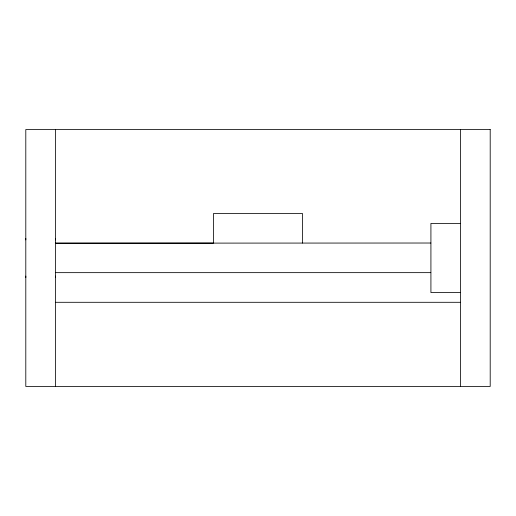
<?xml version="1.0" encoding="UTF-8"?>
<svg xmlns="http://www.w3.org/2000/svg" width="516" height="516" viewBox="0 0 516 516"><rect width="100%" height="100%" fill="white"/><g stroke="black" fill="none" stroke-linecap="round" stroke-linejoin="round"><path stroke-width="0.77" d="M25.8 277.647L25.8 276.092M25.8 239.908L25.8 238.36M55.444 277.647L55.444 276.092M55.444 239.908L55.444 238.36M460.556 223.415L430.918 223.415L430.918 292.578L460.556 292.578M430.866 243.023L55.444 243.178L213.534 243.113L213.534 213.476L302.466 213.476L302.466 243.075M55.444 272.654L430.757 272.648M55.444 302.299L460.556 302.299M460.556 129.548L460.556 386.452M55.444 129.548L55.444 386.452M490.2 129.548L25.8 129.548L25.8 386.452L490.2 386.452L490.2 129.548"/></g></svg>
